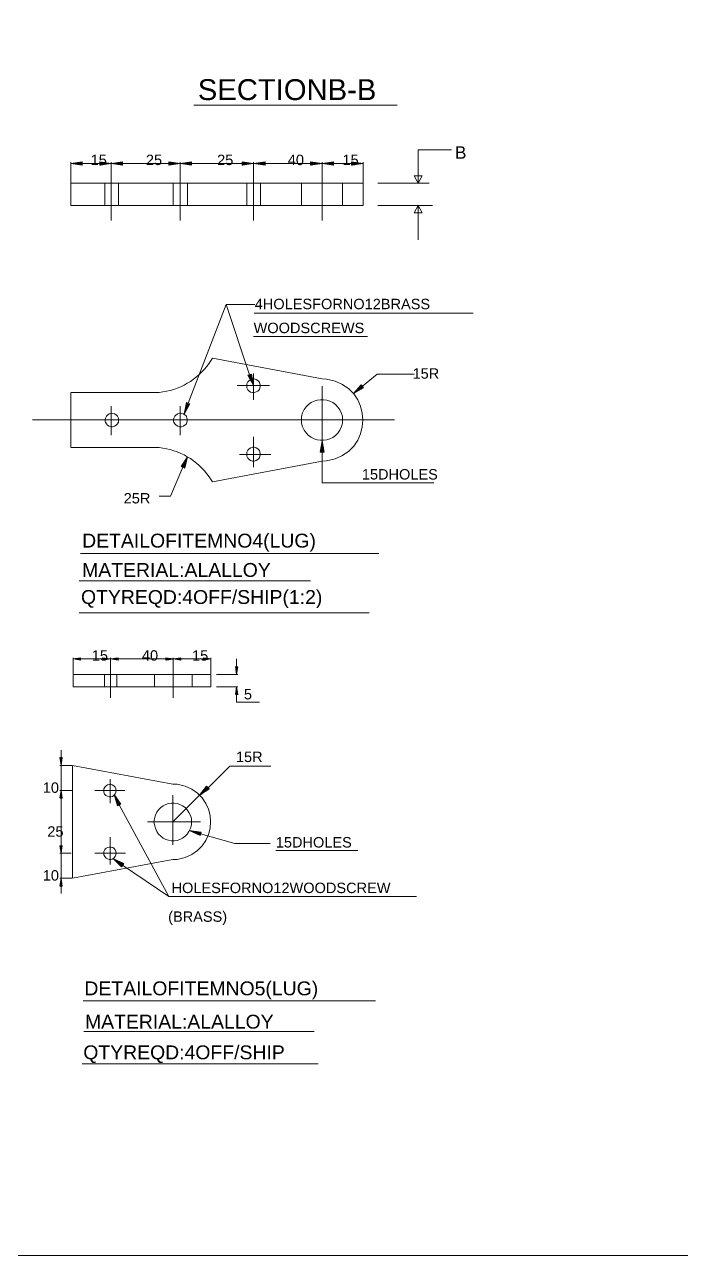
# Model space of a CAD drawing. Header units: millimetres. Extents: x -3009 to 55097, y -2803 to 5841.
# Drawn here: x 48038.6 to 48074.8, y 21.6 to 89.4 of the extents above; entities that cross this region are included whole.
import ezdxf

# ---------------------------------------------------------------- set-up
doc = ezdxf.new("R2010")
doc.units = ezdxf.units.MM
for name, color, linetype in [('PDF2_Geometry', 7, 'Continuous'), ('PDF2_Solid Fills', 7, 'Continuous'), ('PDF2_Text', 7, 'Continuous')]:
    doc.layers.add(name, color=color, linetype=linetype)
doc.styles.add('PDF F1', font='arial.ttf')

msp = doc.modelspace()

# ---------------------------------------------------------------- hatches: boundary and pattern name
at = {"layer": 'PDF2_Solid Fills', "transparency": 33554559}
for points in [[(48041.73108381434, 81.6162867663453), (48041.79381496691, 81.58492569897402), (48041.79381496691, 81.8044892418875), (48041.66834972117, 81.8044892418875), (48041.51151733083, 81.77312229332364), (48041.35468788109, 81.74175514872002), (48041.13512120154, 81.7103880041164), (48041.35468788109, 81.67902105555254)], [(48043.01710400445, 81.77312229332364), (48042.79754046154, 81.8044892418875), (48042.73480636837, 81.8044892418875), (48042.73480636837, 81.58492569897402), (48043.2053005988, 81.67902105555254), (48043.33076898118, 81.7103880041164), (48043.07983829366, 81.74175514872002)], [(48043.95809246531, 81.6162867663453), (48044.02082675452, 81.58492569897402), (48044.02082675452, 81.8044892418875), (48043.89536425334, 81.8044892418875), (48043.7385289224, 81.77312229332364), (48043.58169947266, 81.74175514872002), (48043.36213592974, 81.7103880041164), (48043.58169947266, 81.67902105555254)], [(48046.84379782226, 81.77312229332364), (48046.59286733078, 81.8044892418875), (48046.56150018617, 81.8044892418875), (48046.56150018617, 81.59119881422657), (48047.00063334923, 81.67902105555254), (48047.12609565438, 81.7103880041164), (48046.90653211146, 81.74175514872002)], [(48047.78479236035, 81.6162867663453), (48047.81615930892, 81.58492569897402), (48047.81615930892, 81.8044892418875), (48047.72205807114, 81.8044892418875), (48047.56522881744, 81.77312229332364), (48047.40839329046, 81.74175514872002), (48047.15746279898, 81.7103880041164), (48047.40839329046, 81.67902105555254)], [(48050.8586941156, 81.77312229332364), (48050.63913057269, 81.8044892418875), (48050.57639647953, 81.8044892418875), (48050.57639647953, 81.58492569897402), (48051.04689070996, 81.67902105555254), (48051.17235909233, 81.7103880041164), (48050.92142840481, 81.74175514872002)], [(48051.73695436449, 81.8044892418875), (48051.58011903355, 81.77312229332364), (48051.42328958381, 81.74175514872002), (48051.20372604089, 81.71430897683513), (48051.20372604089, 81.70646705590315), (48051.42328958381, 81.67902105555254), (48051.79968257646, 81.6162867663453), (48051.86241686568, 81.58492569897402), (48051.86241686568, 81.8044892418875)], [(48054.65402098485, 81.77312229332364), (48054.40309029732, 81.8044892418875), (48054.34036208535, 81.8044892418875), (48054.34036208535, 81.58492569897402), (48054.81085631578, 81.67902105555254), (48054.93631862092, 81.7103880041164), (48054.68538793341, 81.74175514872002)], [(48055.56364818229, 81.6162867663453), (48055.6263824715, 81.58492569897402), (48055.6263824715, 81.8044892418875), (48055.50091408913, 81.8044892418875), (48055.34408463938, 81.77312229332364), (48055.18724930844, 81.74175514872002), (48054.96768576553, 81.7103880041164), (48055.21861645304, 81.67902105555254), (48055.37545178398, 81.64765391094892)], [(48056.84966856844, 81.77312229332364), (48056.66147217013, 81.8044892418875), (48056.59873788093, 81.8044892418875), (48056.59873788093, 81.58492569897402), (48056.78693447528, 81.6162867663453), (48056.84966856844, 81.64765391094892), (48057.03786496675, 81.67902105555254), (48057.19470049373, 81.7103880041164), (48057.06923211136, 81.74175514872002)], [(48050.92142840481, 69.94800891462035), (48050.95279535338, 69.94800891462035), (48050.98415661679, 69.91663588882415), (48050.98415661679, 69.8539015996169), (48051.01552356535, 69.8539015996169), (48051.01552356535, 69.79116750644943), (48051.04689070996, 69.79116750644943), (48051.04689070996, 69.72843341328189), (48051.07825785455, 69.72843341328189), (48051.07825785455, 69.66571108249957), (48051.10962480312, 69.66571108249957), (48051.10962480312, 69.60297698933209), (48051.14099194772, 69.60297698933209), (48051.14099194772, 69.54024289616461), (48051.17235909233, 69.54024289616461), (48051.17235909233, 69.47750860695737), (48051.20372604089, 69.57160396353589), (48051.17235909233, 69.57160396353589), (48051.17235909233, 69.75980643907815), (48051.14099194772, 69.75980643907815), (48051.14099194772, 69.94800891462035), (48051.10962480312, 69.94800891462035), (48051.10962480312, 70.10483836436634), (48051.07825785455, 70.10483836436634), (48051.01552356535, 70.07346514253038), (48050.92142840481, 70.0421040751591)], [(48055.09315414791, 65.90174547666948), (48055.0617870033, 65.90174547666948), (48055.0617870033, 66.08993599378675), (48055.0304198587, 66.08993599378675), (48055.0304198587, 66.24677740195767), (48054.99905291013, 66.24677740195767), (48054.99905291013, 66.434967919075), (48054.96768576553, 66.434967919075), (48054.93631862092, 66.15267008695423), (48054.90495167236, 65.96447976587672), (48054.87359040895, 65.87037245087328), (48054.87359040895, 65.8076383577058), (48055.09315414791, 65.8076383577058)], [(48047.50249452823, 65.27441591530027), (48047.56522881744, 65.52535248400994), (48047.53386167283, 65.52535248400994), (48047.50249452823, 65.46261839084247), (48047.43976043506, 65.33715000846775), (48047.37702634189, 65.27441591530027), (48047.31429205269, 65.14894753292555), (48047.22019689215, 65.05485237238673), (48047.25156403675, 65.02347934659053), (48047.37702634189, 64.96075701580821), (48047.40839329046, 64.92938399001201), (48047.40839329046, 64.96075701580821), (48047.43976043506, 65.05485237238673), (48047.47112757967, 65.18032075476151)], [(48041.63698257657, 54.35892385285456), (48041.66834972117, 54.34323729093717), (48041.66834972117, 54.48439223522928), (48041.63698257657, 54.48439223522928), (48041.574251424, 54.45301920943308), (48041.22922243931, 54.4216581420618), (48041.44878598222, 54.39028492022584)], [(48042.89163581812, 54.32755082705836), (48043.33076898118, 54.41538426616614), (48043.33076898118, 54.42688496484561), (48043.1739334542, 54.45301920943308), (48042.95436991128, 54.48439223522928), (48042.89163581812, 54.48439223522928)], [(48043.64443376186, 54.35892385285456), (48043.769896067, 54.32755082705836), (48043.769896067, 54.48439223522928), (48043.7071617778, 54.48439223522928), (48043.64443376186, 54.45301920943308), (48043.33076898118, 54.4216581420618)], [(48046.59286733078, 54.45301920943308), (48046.40467073643, 54.48439223522928), (48046.37330378786, 54.48439223522928), (48046.37330378786, 54.33203281994179), (48046.56150018617, 54.35892385285456), (48046.74970266172, 54.39028492022584), (48046.8124308737, 54.4216581420618)], [(48047.09472850977, 54.35892385285456), (48047.22019689215, 54.32755082705836), (48047.22019689215, 54.48439223522928), (48047.15746279898, 54.48439223522928), (48047.12609565438, 54.45301920943308), (48046.78106980632, 54.4216581420618)], [(48048.88261007491, 54.4216581420618), (48048.50621708226, 54.48439223522928), (48048.44348298909, 54.48439223522928), (48048.44348298909, 54.32755082705836), (48048.75714776978, 54.39028492022584)], [(48050.26273169884, 53.5433918159431), (48050.35056060553, 53.98253086019503), (48050.19999760567, 53.98253086019503), (48050.19999760567, 53.91979676702755), (48050.23136455423, 53.91979676702755), (48050.23136455423, 53.73159429148535), (48050.26273169884, 53.73159429148535)], [(48050.35683293661, 52.50830819454313), (48050.325465792, 52.50830819454313), (48050.325465792, 52.69651067008533), (48050.29409884344, 52.69651067008533), (48050.29409884344, 52.88470118720261), (48050.26273169884, 52.88470118720261), (48050.23136455423, 52.66513764428913), (48050.19999760567, 52.50830819454313), (48050.19999760567, 52.4455741013756), (48050.35683293661, 52.4455741013756)], [(48040.63326002254, 48.68160829950574), (48040.69599411571, 48.99527915742266), (48040.53916172537, 48.99527915742266), (48040.53916172537, 48.86981077504799), (48040.57052886997, 48.86981077504799), (48040.57052886997, 48.68160829950574), (48040.60189287794, 48.68160829950574), (48040.60189287794, 48.55614011317078)], [(48040.69599411571, 46.79963157382298), (48040.66462697111, 46.79963157382298), (48040.66462697111, 46.92509976015799), (48040.63326002254, 46.92509976015799), (48040.63326002254, 47.11329027727533), (48040.60189287794, 47.11329027727533), (48040.57052886997, 46.95646102356903), (48040.53916172537, 46.79963157382298), (48040.53916172537, 46.73689728461579), (48040.69599411571, 46.73689728461579)], [(48040.69599411571, 46.79963157382298), (48040.66462697111, 46.79963157382298), (48040.66462697111, 46.92509976015799), (48040.63326002254, 46.92509976015799), (48040.63326002254, 47.11329027727533), (48040.60189287794, 47.11329027727533), (48040.57052886997, 46.95646102356903), (48040.53916172537, 46.79963157382298), (48040.53916172537, 46.73689728461579), (48040.69599411571, 46.73689728461579)], [(48048.78851491438, 47.27011972702132), (48048.663046532, 47.39558810939604), (48048.60031832003, 47.39558810939604), (48048.56895137147, 47.3328538201888), (48048.53758422686, 47.30149275281752), (48048.50621708226, 47.23875865964999), (48048.47485013369, 47.20739759227871), (48048.44348298909, 47.14466349911123), (48048.38074889592, 47.08192920990399), (48048.34938782855, 47.01919511673651), (48048.28665353935, 46.95646102356903), (48048.34938782855, 46.92509976015799), (48048.34938782855, 46.95646102356903), (48048.38074889592, 46.98782209094031), (48048.44348298909, 47.01919511673651), (48048.50621708226, 47.08192920990399), (48048.63167958344, 47.14466349911123), (48048.663046532, 47.17602456648251), (48048.72578082121, 47.20739759227871)], [(48047.69069112258, 44.98037678684307), (48047.72205807114, 44.94901571947184), (48047.81615930892, 44.91764269367565), (48048.25528659078, 44.69807915076211), (48048.25528659078, 44.72945217655831), (48048.31802068395, 44.85492055893303), (48048.31802068395, 44.89150955997729), (48047.97298875866, 44.94901571947184), (48047.75342521575, 44.98037678684307)], [(48040.63326002254, 43.81982497910809), (48040.69599411571, 44.13348368256038), (48040.53916172537, 44.13348368256038), (48040.53916172537, 44.03938852202162), (48040.57052886997, 44.03938852202162), (48040.57052886997, 43.85118604647937), (48040.60189287794, 43.85118604647937), (48040.60189287794, 43.69435659673337)], [(48040.63326002254, 43.81982497910809), (48040.69599411571, 44.13348368256038), (48040.53916172537, 44.13348368256038), (48040.53916172537, 44.03938852202162), (48040.57052886997, 44.03938852202162), (48040.57052886997, 43.85118604647937), (48040.60189287794, 43.85118604647937), (48040.60189287794, 43.69435659673337)], [(48040.53916172537, 41.90647503158942), (48040.69599411571, 41.93784805738562), (48040.66462697111, 41.93784805738562), (48040.66462697111, 42.09467750713162), (48040.63326002254, 42.09467750713162), (48040.63326002254, 42.28286802424896), (48040.60189287794, 42.28286802424896), (48040.57052886997, 42.12603857450296), (48040.53916172537, 41.96920912475696)]]:
    msp.add_hatch(color=256, dxfattribs=at).paths.add_polyline_path(points)
h = msp.add_hatch(color=256, dxfattribs=at)
h.paths.add_polyline_path([(48057.10059925596, 69.47750860695737), (48057.06923211136, 69.4461475395861), (48057.00649801819, 69.38341344641861), (48057.00649801819, 69.32067935325108), (48056.94376980622, 69.32067935325108), (48056.94376980622, 69.2579450640439), (48056.88103571305, 69.2579450640439), (48056.84966856844, 69.19521097087636), (48056.81830142384, 69.16384990350508), (48056.81830142384, 69.1011158103376), (48057.00649801819, 69.19521097087636), (48057.06923211136, 69.2579450640439), (48057.25742870571, 69.35204042062242), (48057.22606744229, 69.38341344641861), (48057.19470049373, 69.38341344641861), (48057.19470049373, 69.4461475395861), (48057.16333334913, 69.47750860695737)])
h.paths.add_polyline_path([(48056.75556733067, 69.03838152113036), (48056.81830142384, 69.1011158103376), (48056.75556733067, 69.1011158103376)])
h = msp.add_hatch(color=256, dxfattribs=at)
h.paths.add_polyline_path([(48047.39270976715, 67.90919058472696), (48047.40839329046, 67.94055184813794), (48047.37702634189, 67.94055184813794), (48047.37702634189, 67.90919058472696)])
h.paths.add_polyline_path([(48047.69069112258, 68.45025625907186), (48047.59658988481, 68.47378605292863), (48047.53386167283, 68.53652034213587), (48047.50249452823, 68.53652034213587), (48047.47112757967, 68.3169567992224), (48047.40839329046, 68.06602003447296), (48047.40839329046, 67.94055184813794), (48047.56522881744, 68.25422251001515), (48047.59658988481, 68.28558357738643), (48047.65932397798, 68.41105195976115), (48047.69069112258, 68.42673254244738)])
h = msp.add_hatch(color=256, dxfattribs=at)
h.paths.add_polyline_path([(48043.58169947266, 46.83099264119431), (48043.58169947266, 46.86236566699051), (48043.55033252409, 46.86236566699051)])
h.paths.add_polyline_path([(48043.89536425334, 46.45459964853478), (48043.86399730478, 46.48596071590606), (48043.83263016017, 46.48596071590606), (48043.83263016017, 46.54869480907354), (48043.80126301556, 46.54869480907354), (48043.80126301556, 46.61142909828078), (48043.7071617778, 46.70553621724451), (48043.67579482923, 46.70553621724451), (48043.67579482923, 46.76825854802684), (48043.61306661725, 46.83099264119431), (48043.58169947266, 46.83099264119431), (48043.58169947266, 46.73689728461579), (48043.61306661725, 46.73689728461579), (48043.61306661725, 46.64280212407698), (48043.64443376186, 46.64280212407698), (48043.64443376186, 46.54869480907354), (48043.67579482923, 46.54869480907354), (48043.67579482923, 46.45459964853478), (48043.7071617778, 46.45459964853478), (48043.7071617778, 46.36050448799602), (48043.7385289224, 46.36050448799602), (48043.80126301556, 46.32913126616006), (48043.80126301556, 46.36050448799602), (48043.86399730478, 46.3918655553673)])
h = msp.add_hatch(color=256, dxfattribs=at)
h.paths.add_polyline_path([(48043.98945960992, 43.00430470458184), (48044.05219370309, 43.12976112853164), (48044.05219370309, 43.17158786522964), (48043.98945960992, 43.19249522169918), (48043.67579482923, 43.34932467144517), (48043.58169947266, 43.34932467144517), (48043.61306661725, 43.3179636040739), (48043.92672551675, 43.00430470458184), (48043.98945960992, 42.97293167878564)])
h.paths.add_polyline_path([(48043.58169947266, 43.34932467144517), (48043.58169947266, 43.38069769724137), (48043.51896537949, 43.38069769724137)])

# ---------------------------------------------------------------- linework, layer by layer
at = {"layer": 'PDF2_Geometry', "lineweight": 13}
for points in [[(47995.74799842235, 21.581074835761), (47995.74799842235, 175.9976682847704), (48207.91007203603, 175.9976682847704), (48207.91007203603, 21.581074835761)], [(48041.76244782231, 81.8044892418875), (48041.76244782231, 81.6162867663453), (48041.13512120154, 81.7103880041164)], [(48042.73480636837, 81.8044892418875), (48042.73480636837, 81.6162867663453), (48043.36213592974, 81.7103880041164)], [(48043.98945960992, 81.8044892418875), (48043.98945960992, 81.6162867663453), (48043.36213592974, 81.7103880041164)], [(48046.53013304158, 81.8044892418875), (48046.53013304158, 81.6162867663453), (48047.15746279898, 81.7103880041164)], [(48047.78479236035, 81.8044892418875), (48047.78479236035, 81.6162867663453), (48047.15746279898, 81.7103880041164)], [(48050.57639647953, 81.8044892418875), (48050.57639647953, 81.6162867663453), (48051.20372604089, 81.7103880041164)], [(48051.83104972107, 81.8044892418875), (48051.83104972107, 81.6162867663453), (48051.20372604089, 81.7103880041164)], [(48054.34036208535, 81.8044892418875), (48054.34036208535, 81.6162867663453), (48054.96768576553, 81.7103880041164)], [(48055.5950153269, 81.8044892418875), (48055.5950153269, 81.6162867663453), (48054.96768576553, 81.7103880041164)], [(48056.59873788093, 81.8044892418875), (48056.59873788093, 81.6162867663453), (48057.22606744229, 81.7103880041164)], [(48060.26860224899, 79.38927811537434), (48060.04903870607, 78.98151797811124), (48060.48816598794, 78.98151797811124)], [(48051.07825785455, 70.10483836436634), (48051.20372604089, 69.47750860695737), (48050.89006126021, 70.0421040751591)], [(48057.25742870571, 69.35204042062242), (48056.6928391187, 69.03838152113036), (48057.13196620453, 69.50886987036841)], [(48047.69069112258, 68.47378605292863), (48047.37702634189, 67.90919058472696), (48047.50249452823, 68.53652034213587)], [(48054.87359040895, 65.8076383577058), (48054.96768576553, 66.434967919075), (48055.09315414791, 65.8076383577058)], [(48047.22019689215, 65.02347934659053), (48047.56522881744, 65.55671355138122), (48047.40839329046, 64.92938399001201)], [(48041.66834972117, 54.48439223522928), (48041.66834972117, 54.35892385285456), (48041.26058664332, 54.4216581420618)], [(48042.89163581812, 54.48439223522928), (48042.89163581812, 54.35892385285456), (48043.33076898118, 54.4216581420618)], [(48043.7385289224, 54.48439223522928), (48043.7385289224, 54.35892385285456), (48043.33076898118, 54.4216581420618)], [(48046.37330378786, 54.48439223522928), (48046.37330378786, 54.35892385285456), (48046.78106980632, 54.4216581420618)], [(48046.78106980632, 54.48439223522928), (48046.78106980632, 53.60612590911057)], [(48047.18882974755, 54.48439223522928), (48047.18882974755, 54.35892385285456), (48046.78106980632, 54.4216581420618)], [(48048.44348298909, 54.48439223522928), (48048.44348298909, 54.35892385285456), (48048.85124900754, 54.4216581420618)], [(48048.85124900754, 53.57476484173935), (48048.85124900754, 52.88470118720261), (48041.26058664332, 52.88470118720261), (48041.26058664332, 53.57476484173935)], [(48050.19999760567, 53.98253086019503), (48050.325465792, 53.98253086019503), (48050.26273169884, 53.57476484173935)], [(48050.19999760567, 52.47693516874688), (48050.325465792, 52.47693516874688), (48050.26273169884, 52.88470118720261)], [(48040.53916172537, 48.99527915742266), (48040.66462697111, 48.99527915742266), (48040.60189287794, 48.55614011317078)], [(48040.53916172537, 46.76825854802684), (48040.66462697111, 46.76825854802684), (48040.60189287794, 47.17602456648251)], [(48040.53916172537, 46.76825854802684), (48040.66462697111, 46.76825854802684), (48040.60189287794, 47.17602456648251)], [(48043.7071617778, 46.32913126616006), (48043.51896537949, 46.95646102356903), (48043.89536425334, 46.4232385811635)], [(48048.60031832003, 47.42696113519224), (48048.75714776978, 47.27011972702132), (48048.22391944618, 46.92509976015799)], [(48048.25528659078, 44.69807915076211), (48047.65932397798, 44.98037678684307), (48048.31802068395, 44.88628162630431)], [(48040.53916172537, 44.13348368256038), (48040.66462697111, 44.13348368256038), (48040.60189287794, 43.72572962252957)], [(48040.53916172537, 44.13348368256038), (48040.66462697111, 44.13348368256038), (48040.60189287794, 43.72572962252957)], [(48043.92672551675, 42.97293167878564), (48043.48759823488, 43.41205876461265), (48044.05219370309, 43.1611341543279)], [(48040.53916172537, 41.90647503158942), (48040.66462697111, 41.90647503158942), (48040.60189287794, 42.34560211741643)]]:
    msp.add_lwpolyline(points, close=True, dxfattribs=at)
for points in [[(48047.91025466549, 84.90975833778452), (48059.10804436402, 84.90975833778452)], [(48060.26860224899, 80.61256421231656), (48060.04903870607, 81.02033023077229), (48060.48816598794, 81.02033023077229), (48060.26860224899, 80.61256421231656), (48060.26860224899, 82.46318006666775), (48062.08785095873, 82.46318006666775)], [(48057.22606744229, 81.77312229332364), (48057.22606744229, 80.61256421231656), (48041.13512120154, 80.61256421231656), (48041.13512120154, 81.77312229332364)], [(48041.76244782231, 81.7103880041164), (48042.73480636837, 81.7103880041164)], [(48043.36213592974, 78.57375195965551), (48043.36213592974, 80.61256421231656), (48043.36213592974, 81.77312229332364), (48043.36213592974, 80.64393135692018)], [(48043.98945960992, 81.7103880041164), (48046.53013304158, 81.7103880041164)], [(48047.15746279898, 78.57375195965551), (48047.15746279898, 80.61256421231656), (48047.15746279898, 81.77312229332364), (48047.15746279898, 80.64393135692018)], [(48047.78479236035, 81.7103880041164), (48050.57639647953, 81.7103880041164)], [(48051.20372604089, 78.57375195965551), (48051.20372604089, 80.61256421231656), (48051.20372604089, 81.77312229332364), (48051.20372604089, 80.61256421231656)], [(48051.83104972107, 81.7103880041164), (48054.34036208535, 81.7103880041164)], [(48054.96768576553, 78.57375195965551), (48054.96768576553, 80.61256421231656), (48054.96768576553, 81.77312229332364), (48054.96768576553, 80.61256421231656)], [(48055.5950153269, 81.7103880041164), (48056.59873788093, 81.7103880041164)], [(48041.13512120154, 80.61256421231656), (48041.13512120154, 79.38927811537434), (48057.22606744229, 79.38927811537434), (48057.22606744229, 80.61256421231656)], [(48043.01710400445, 79.38927811537434), (48043.01710400445, 80.61256421231656)], [(48043.769896067, 79.38927811537434), (48043.769896067, 80.61256421231656)], [(48046.78106980632, 79.38927811537434), (48046.78106980632, 80.61256421231656)], [(48047.56522881744, 79.38927811537434), (48047.56522881744, 80.61256421231656)], [(48050.82732716704, 79.38927811537434), (48050.82732716704, 80.61256421231656)], [(48051.58011903355, 79.38927811537434), (48051.58011903355, 80.61256421231656)], [(48053.83850090636, 79.38927811537434), (48053.83850090636, 80.61256421231656)], [(48056.09687670193, 79.38927811537434), (48056.09687670193, 80.61256421231656)], [(48058.04158771682, 80.61256421231656), (48060.86456486179, 80.61256421231656)], [(48058.04158771682, 79.38927811537434), (48061.0527612601, 79.38927811537434)], [(48060.26860224899, 79.38927811537434), (48060.26860224899, 77.50729531245929)], [(48047.59658988481, 68.50514712029991), (48049.69813623064, 73.93152610493905), (48051.26645425287, 73.93152610493905)], [(48050.98415661679, 70.07346514253038), (48049.69813623064, 73.93152610493905)], [(48051.23508710826, 73.46103795174076), (48063.27977010711, 73.46103795174076)], [(48051.20372604089, 72.1750175655913), (48057.47699812982, 72.1750175655913)], [(48051.20372604089, 68.69334959584216), (48051.20372604089, 69.47750860695737), (48051.20372604089, 70.13619943173762)], [(48057.19470049373, 69.4461475395861), (48058.01022645341, 70.10483836436634), (48060.04903870607, 70.10483836436634)], [(48050.29409884344, 69.47750860695737), (48051.20372604089, 69.47750860695737), (48052.08198040858, 69.47750860695737)], [(48050.82732640585, 69.57160777482437), (48050.82732640585, 69.47750869349056), (48050.82732640585, 69.35204325171208)], [(48051.51738633563, 69.25794417037827), (48051.54875269608, 69.35204325171208), (48051.58011905653, 69.47750869349056), (48051.54875269608, 69.57160777482437), (48051.51738633563, 69.66570685615818)], [(48054.96768576553, 69.4461475395861), (48054.96768576553, 67.59553188127461), (48056.63010502553, 67.59553188127461), (48058.95121491428, 67.59553188127461)], [(48043.36213592974, 68.34831786659367), (48043.36213592974, 67.59553188127461), (48043.36213592974, 66.74863877699192)], [(48043.70716529706, 67.37596732982848), (48043.76989801796, 67.47006641116235), (48043.76989801796, 67.59553185294078), (48043.76989801796, 67.68963093427459), (48043.70716529706, 67.7837300156084)], [(48047.15746279898, 68.34831786659367), (48047.15746279898, 67.59553188127461), (48046.37330378786, 67.59553188127461)], [(48047.50249602763, 67.37596732982848), (48047.53386238807, 67.47006641116235), (48047.56522874851, 67.59553185294078), (48047.53386238807, 67.68963093427459), (48047.50249602763, 67.7837300156084)], [(48053.8385006779, 67.7837300156084), (48053.8385006779, 67.59553185294078), (48053.8385006779, 67.4073336902731)], [(48056.03414590902, 67.21913552760543), (48056.09687862991, 67.4073336902731), (48056.09687862991, 67.59553185294078), (48056.09687862991, 67.7837300156084), (48056.03414590902, 67.94056181783145)], [(48039.0335748557, 67.59553188127461), (48053.46210183646, 67.59553188127461), (48054.96768576553, 67.59553188127461), (48054.96768576553, 66.1840433087902)], [(48043.04847172773, 67.68963093427459), (48043.01710536728, 67.59553185294078), (48043.04847172773, 67.47006641116235)], [(48046.81243609785, 67.68963093427459), (48046.7810697374, 67.59553185294078), (48046.81243609785, 67.47006641116235)], [(48047.9416218101, 67.59553188127461), (48047.15746279898, 67.59553188127461), (48047.15746279898, 66.74863877699192)], [(48051.20372604089, 65.68218193375594), (48051.20372604089, 66.65453146198848)], [(48050.82732640585, 65.80764739314736), (48050.82732640585, 65.68218195136888), (48050.82732640585, 65.58808287003507)], [(48051.51738633563, 65.49398378870126), (48051.54875269608, 65.58808287003507), (48051.58011905653, 65.68218195136888), (48051.54875269608, 65.80764739314736), (48051.51738633563, 65.90174647448117)], [(48054.96768576553, 65.8076383577058), (48054.96768576553, 64.11386391152553), (48061.11549554931, 64.11386391152553)], [(48051.32918834603, 65.68218193375594), (48050.41956702978, 65.68218193375594)], [(48052.14471450175, 65.68218193375594), (48051.20372604089, 65.68218193375594), (48051.20372604089, 64.99211827921926)], [(48047.31429205269, 64.99211827921926), (48046.62423427934, 63.3924389935778), (48045.99691079521, 63.3924389935778)], [(48041.66834972117, 60.22442992332066), (48058.10432180999, 60.22442992332066)], [(48041.60561837256, 58.71884619029743), (48054.34036208535, 58.71884619029743)], [(48041.60561837256, 56.96232569252476), (48057.57109348639, 56.96232569252476)], [(48041.26058664332, 53.60612590911057), (48041.26058664332, 54.48439223522928)], [(48041.66834972117, 54.4216581420618), (48042.89163581812, 54.4216581420618)], [(48043.33076898118, 53.60612590911057), (48043.33076898118, 54.48439223522928), (48043.33076898118, 54.45301920943308)], [(48043.7385289224, 54.4216581420618), (48046.37330378786, 54.4216581420618)], [(48047.18882974755, 54.4216581420618), (48048.44348298909, 54.4216581420618)], [(48048.85124900754, 53.60612590911057), (48048.85124900754, 54.48439223522928)], [(48050.26273169884, 53.98253086019503), (48050.26273169884, 54.4216581420618)], [(48042.98573705589, 52.88470118720261), (48042.98573705589, 53.57476484173935)], [(48043.33076898118, 52.2887446516296), (48043.33076898118, 53.91979676702755)], [(48043.67579482923, 52.88470118720261), (48043.67579482923, 53.57476484173935)], [(48045.74597403045, 52.88470118720261), (48045.74597403045, 53.57476484173935)], [(48046.78106980632, 52.2887446516296), (48046.78106980632, 53.91979676702755)], [(48047.81615930892, 52.88470118720261), (48047.81615930892, 53.57476484173935)], [(48049.16490790704, 53.57476484173935), (48050.325465792, 53.57476484173935)], [(48049.16490790704, 52.88470118720261), (48050.325465792, 52.88470118720261)], [(48050.26273169884, 52.47693516874688), (48050.26273169884, 52.03780788688016), (48051.51738494038, 52.03780788688016)], [(48040.60189287794, 48.99527915742266), (48040.60189287794, 49.40303321745347)], [(48041.19785549074, 48.55614011317078), (48040.53916172537, 48.55614011317078)], [(48040.60189287794, 47.17602456648251), (48040.60189287794, 48.55614011317078)], [(48047.00063334923, 47.521056295731), (48046.74970266172, 47.521056295731), (48041.22922243931, 48.55614011317078), (48041.22922243931, 42.34560211741643), (48046.74970266172, 43.38069769724137), (48047.00063334923, 43.38069769724137)], [(48052.14471450175, 48.52477904579951), (48049.88633870618, 48.52477904579951), (48048.69441367661, 47.3328538201888)], [(48043.29940183657, 46.48596071590606), (48043.29940183657, 47.17602456648251), (48043.29940183657, 47.80335412785172)], [(48041.19785549074, 47.17602456648251), (48040.53916172537, 47.17602456648251), (48041.16648834614, 47.17602456648251)], [(48040.60189287794, 44.57262272681231), (48040.60189287794, 44.13348368256038), (48040.60189287794, 46.76825854802684), (48040.60189287794, 46.32913126616006)], [(48042.45250873229, 47.17602456648251), (48043.29940183657, 47.17602456648251), (48044.11492799229, 47.17602456648251)], [(48042.95437376316, 47.27012358425657), (48042.95437376316, 47.17602450292276), (48042.95437376316, 47.08192542158895)], [(48043.58170097205, 46.98782634025508), (48043.6130673325, 47.08192542158895), (48043.64443369294, 47.17602450292276), (48043.6130673325, 47.27012358425657), (48043.58170097205, 47.36422266559043)], [(48048.28665353935, 45.45087709450604), (48046.74970266172, 45.45087709450604), (48046.74970266172, 46.92509976015799)], [(48046.74970266172, 45.45087709450604), (48048.22391944618, 46.92509976015799)], [(48043.80126301556, 46.3918655553673), (48046.53013304158, 41.34187956338769), (48043.98945960992, 43.06702703536416)], [(48046.74970266172, 44.19621777572786), (48046.74970266172, 45.45087709450604), (48045.3695810378, 45.45087709450604)], [(48045.7459788855, 45.63907523420028), (48045.71461252506, 45.45087707153266), (48045.7459788855, 45.29404526930961)], [(48047.72205959351, 45.10584710664193), (48047.7847923144, 45.29404526930961), (48047.7847923144, 45.45087707153266), (48047.7847923144, 45.63907523420028), (48047.72205959351, 45.79590703642333)], [(48048.28665353935, 44.79218646576555), (48050.16863634226, 44.2589520649351), (48052.11334735715, 44.2589520649351)], [(48043.29940183657, 43.09840006116036), (48043.29940183657, 43.72572962252957), (48043.29940183657, 44.60398399022336)], [(48041.16648834614, 43.72572962252957), (48040.53916172537, 43.72572962252957), (48041.13512120154, 43.72572962252957)], [(48040.60189287794, 43.72572962252957), (48040.60189287794, 42.34560211741643)], [(48042.45250873229, 43.72572962252957), (48043.29940183657, 43.72572962252957), (48044.14629494085, 43.72572962252957)], [(48042.95437376316, 43.81982872147637), (48042.95437376316, 43.7257296401425), (48042.95437376316, 43.63163055880869)], [(48043.58170097205, 43.53753147747489), (48043.6130673325, 43.63163055880869), (48043.64443369294, 43.7257296401425), (48043.6130673325, 43.81982872147637), (48043.58170097205, 43.91392780281018)], [(48052.42701213784, 43.88255907227563), (48056.94376980622, 43.88255907227563)], [(48041.19785549074, 42.34560211741643), (48040.53916172537, 42.34560211741643)], [(48040.60189287794, 41.90647503158942), (48040.60189287794, 41.49870901313369)], [(48046.53013304158, 41.34187956338769), (48055.53228123373, 41.34187956338769), (48056.6928391187, 41.34187956338769), (48060.17450101121, 41.34187956338769)], [(48041.82518211152, 35.60184187529632), (48057.91612521564, 35.60184187529632)], [(48041.85654906008, 33.90805547069112), (48054.5285586797, 33.90805547069112)], [(48041.76244782231, 32.12017390554718), (48054.74812222261, 32.12017390554718)]]:
    msp.add_lwpolyline(points, dxfattribs=at)
msp.add_lwpolyline([(48055.21861645304, 69.82254053224563), (48054.96768576553, 69.8539015996169), (48048.94534436413, 70.98309253602031), (48048.75714776978, 70.70079489993935, -0.217651851166347), (48045.99691079521, 69.1011158103376), (48045.65187886992, 69.1011158103376), (48041.13512120154, 69.1011158103376), (48041.13512120154, 66.05857492641547), (48045.65187886992, 66.05857492641547), (48045.99691079521, 66.05857492641553, -0.2176493747932914), (48048.75714776978, 64.45889583681372), (48048.94534436413, 64.176598004693), (48054.96768576553, 65.30577698267155), (48055.21861645304, 65.33715000846775)], format="xyb", dxfattribs=at)
for points in [[(48051.51738633563, 69.66570685615818), (48051.29782181252, 69.94800410015966), (48050.95279184763, 69.88527137927042), (48050.82732640585, 69.57160777482437)], [(48055.21861645304, 65.33715000846775), (48057.88475826708, 65.71354300112728), (48057.88475826708, 69.4461475395861), (48055.21861645304, 69.82254053224563)], [(48050.82732640585, 69.35204325171208), (48050.92142548719, 69.03837964726603), (48051.32918817297, 69.0070132868214), (48051.51738633563, 69.25794417037827)], [(48056.03414590902, 67.94056181783145), (48055.62638322324, 69.03838443339282), (48054.08943156146, 68.91291899161433), (48053.8385006779, 67.7837300156084)], [(48043.70716529706, 67.7837300156084), (48043.55033349484, 68.03466089916532), (48043.14257080906, 68.0032945387207), (48043.04847172773, 67.68963093427459)], [(48047.50249602763, 67.7837300156084), (48047.31429786496, 68.03466089916532), (48046.90653517918, 68.0032945387207), (48046.81243609785, 67.68963093427459)], [(48043.04847172773, 67.47006641116235), (48043.14257080906, 67.15640280671624), (48043.5189671344, 67.12503644627162), (48043.70716529706, 67.37596732982848)], [(48046.81243609785, 67.47006641116235), (48046.90653517918, 67.15640280671624), (48047.31429786496, 67.12503644627162), (48047.50249602763, 67.37596732982848)], [(48053.8385006779, 67.4073336902731), (48054.08943156146, 66.2467783538226), (48055.62638322324, 66.12131291204412), (48056.03414590902, 67.21913552760543)], [(48051.51738633563, 65.90174647448117), (48051.29782181252, 66.18404371848266), (48050.95279184763, 66.12131099759341), (48050.82732640585, 65.80764739314736)], [(48050.82732640585, 65.58808287003507), (48050.92142548719, 65.27441926558902), (48051.32918817297, 65.21168654469977), (48051.51738633563, 65.49398378870126)], [(48043.58170097205, 47.36422266559043), (48043.39350280938, 47.61515354914729), (48043.07983920494, 47.55242082825805), (48042.95437376316, 47.27012358425657)], [(48047.00063334923, 43.38069769724137), (48049.44720554312, 43.75709068990091), (48049.44720554312, 47.14466349911123), (48047.00063334923, 47.521056295731)], [(48042.95437376316, 47.08192542158895), (48043.04847284449, 46.79962817758746), (48043.42486916983, 46.73689545669822), (48043.58170097205, 46.98782634025508)], [(48047.72205959351, 45.79590703642333), (48047.37702962862, 46.79963057065083), (48045.93417704817, 46.6741651288724), (48045.7459788855, 45.63907523420028)], [(48045.7459788855, 45.29404526930961), (48045.93417704817, 44.19622265374829), (48047.37702962862, 44.10212357241448), (48047.72205959351, 45.10584710664193)], [(48043.58170097205, 43.91392780281018), (48043.45623553027, 44.13349232592248), (48043.07983920494, 44.13349232592248), (48042.95437376316, 43.81982872147637)], [(48042.95437376316, 43.63163055880869), (48043.07983920494, 43.34933331480721), (48043.39350280938, 43.28660059391802), (48043.58170097205, 43.53753147747489)]]:
    msp.add_open_spline(points, degree=3, dxfattribs=at)

# ---------------------------------------------------------------- texts
at = {"layer": 'PDF2_Text', "attachment_point": 4, "style": 'PDF F1'}
for s, insert, char_height in [('SECTIONB-B', (48048.12987205501, 85.763679068871), 1.151341085179791), ('15', (48042.23105057135, 81.89965545374599), 0.5731492110038632), ('25', (48045.27374292407, 81.89965545374599), 0.5731492110038632), ('25', (48049.19420295076, 81.89965545374599), 0.5731492110038632), ('40', (48053.08359303781, 81.89965545374599), 0.5731492110038632), ('15', (48056.09473683818, 81.89965545374599), 0.5731492110038632), ('B', (48062.27767876106, 82.30584007375882), 0.6887772478052107), ('4HOLESFORNO12BRASS', (48051.26448197247, 73.96377864509026), 0.5731492110038632), ('WOODSCREWS', (48051.20162417414, 72.646357365379), 0.5731492110038632), ('15R', (48059.95233906655, 70.13711074945837), 0.5731492110038632), ('15DHOLES', (48057.16106195343, 64.58537120277697), 0.5731492110038632), ('25R', (48044.05016163669, 63.2677106167269), 0.5731492110038632), ('DETAILOFITEMNO4(LUG)', (48041.76272008936, 60.8230527816595), 0.7642161780615475), ('MATERIAL:ALALLOY', (48041.76272008936, 59.31748885835123), 0.7642161780615475), ('QTYREQD:4OFF/SHIP(1:2)', (48041.7002691118, 57.71767014505127), 0.7642161780615475), ('15', (48042.29414767603, 54.61081178602024), 0.5731492110038632), ('40', (48045.05387623682, 54.61081178602024), 0.5731492110038632), ('15', (48047.81433867037, 54.61081178602024), 0.5731492110038632), ('5', (48050.66846560495, 52.47761912783278), 0.5731492110038632), ('15R', (48050.22945812635, 49.02724449627294), 0.5731492110038632), ('10', (48039.5965430408, 47.33376925882845), 0.5731492110038632), ('25', (48039.84747169084, 44.91829084334387), 0.5731492110038632), ('15DHOLES', (48052.42472684883, 44.32237817523918), 0.5731492110038632), ('10', (48039.5965430408, 42.50305971107599), 0.5731492110038632), ('HOLESFORNO12WOODSCREW', (48046.68515575679, 41.81312358244054), 0.5731492110038632), ('(BRASS)', (48046.49683762188, 40.15074221528954), 0.5731492110038632), ('GENERALARRANGEMENTOFRIFLERACK', (48001.83287803186, 38.43140593949431), 1.151341085179791), ('DETAILOFITEMNO5(LUG)', (48041.88794909648, 36.16912346525794), 0.7642161780615475), ('MATERIAL:ALALLOY', (48041.91965718637, 34.44394811479492), 0.7642161780615475), ('QTYREQD:4OFF/SHIP', (48041.82549811892, 32.65593091975222), 0.7642161780615475)]:
    msp.add_mtext(s, dxfattribs=dict(at, insert=insert, char_height=char_height))

doc.saveas('drawing.dxf')
